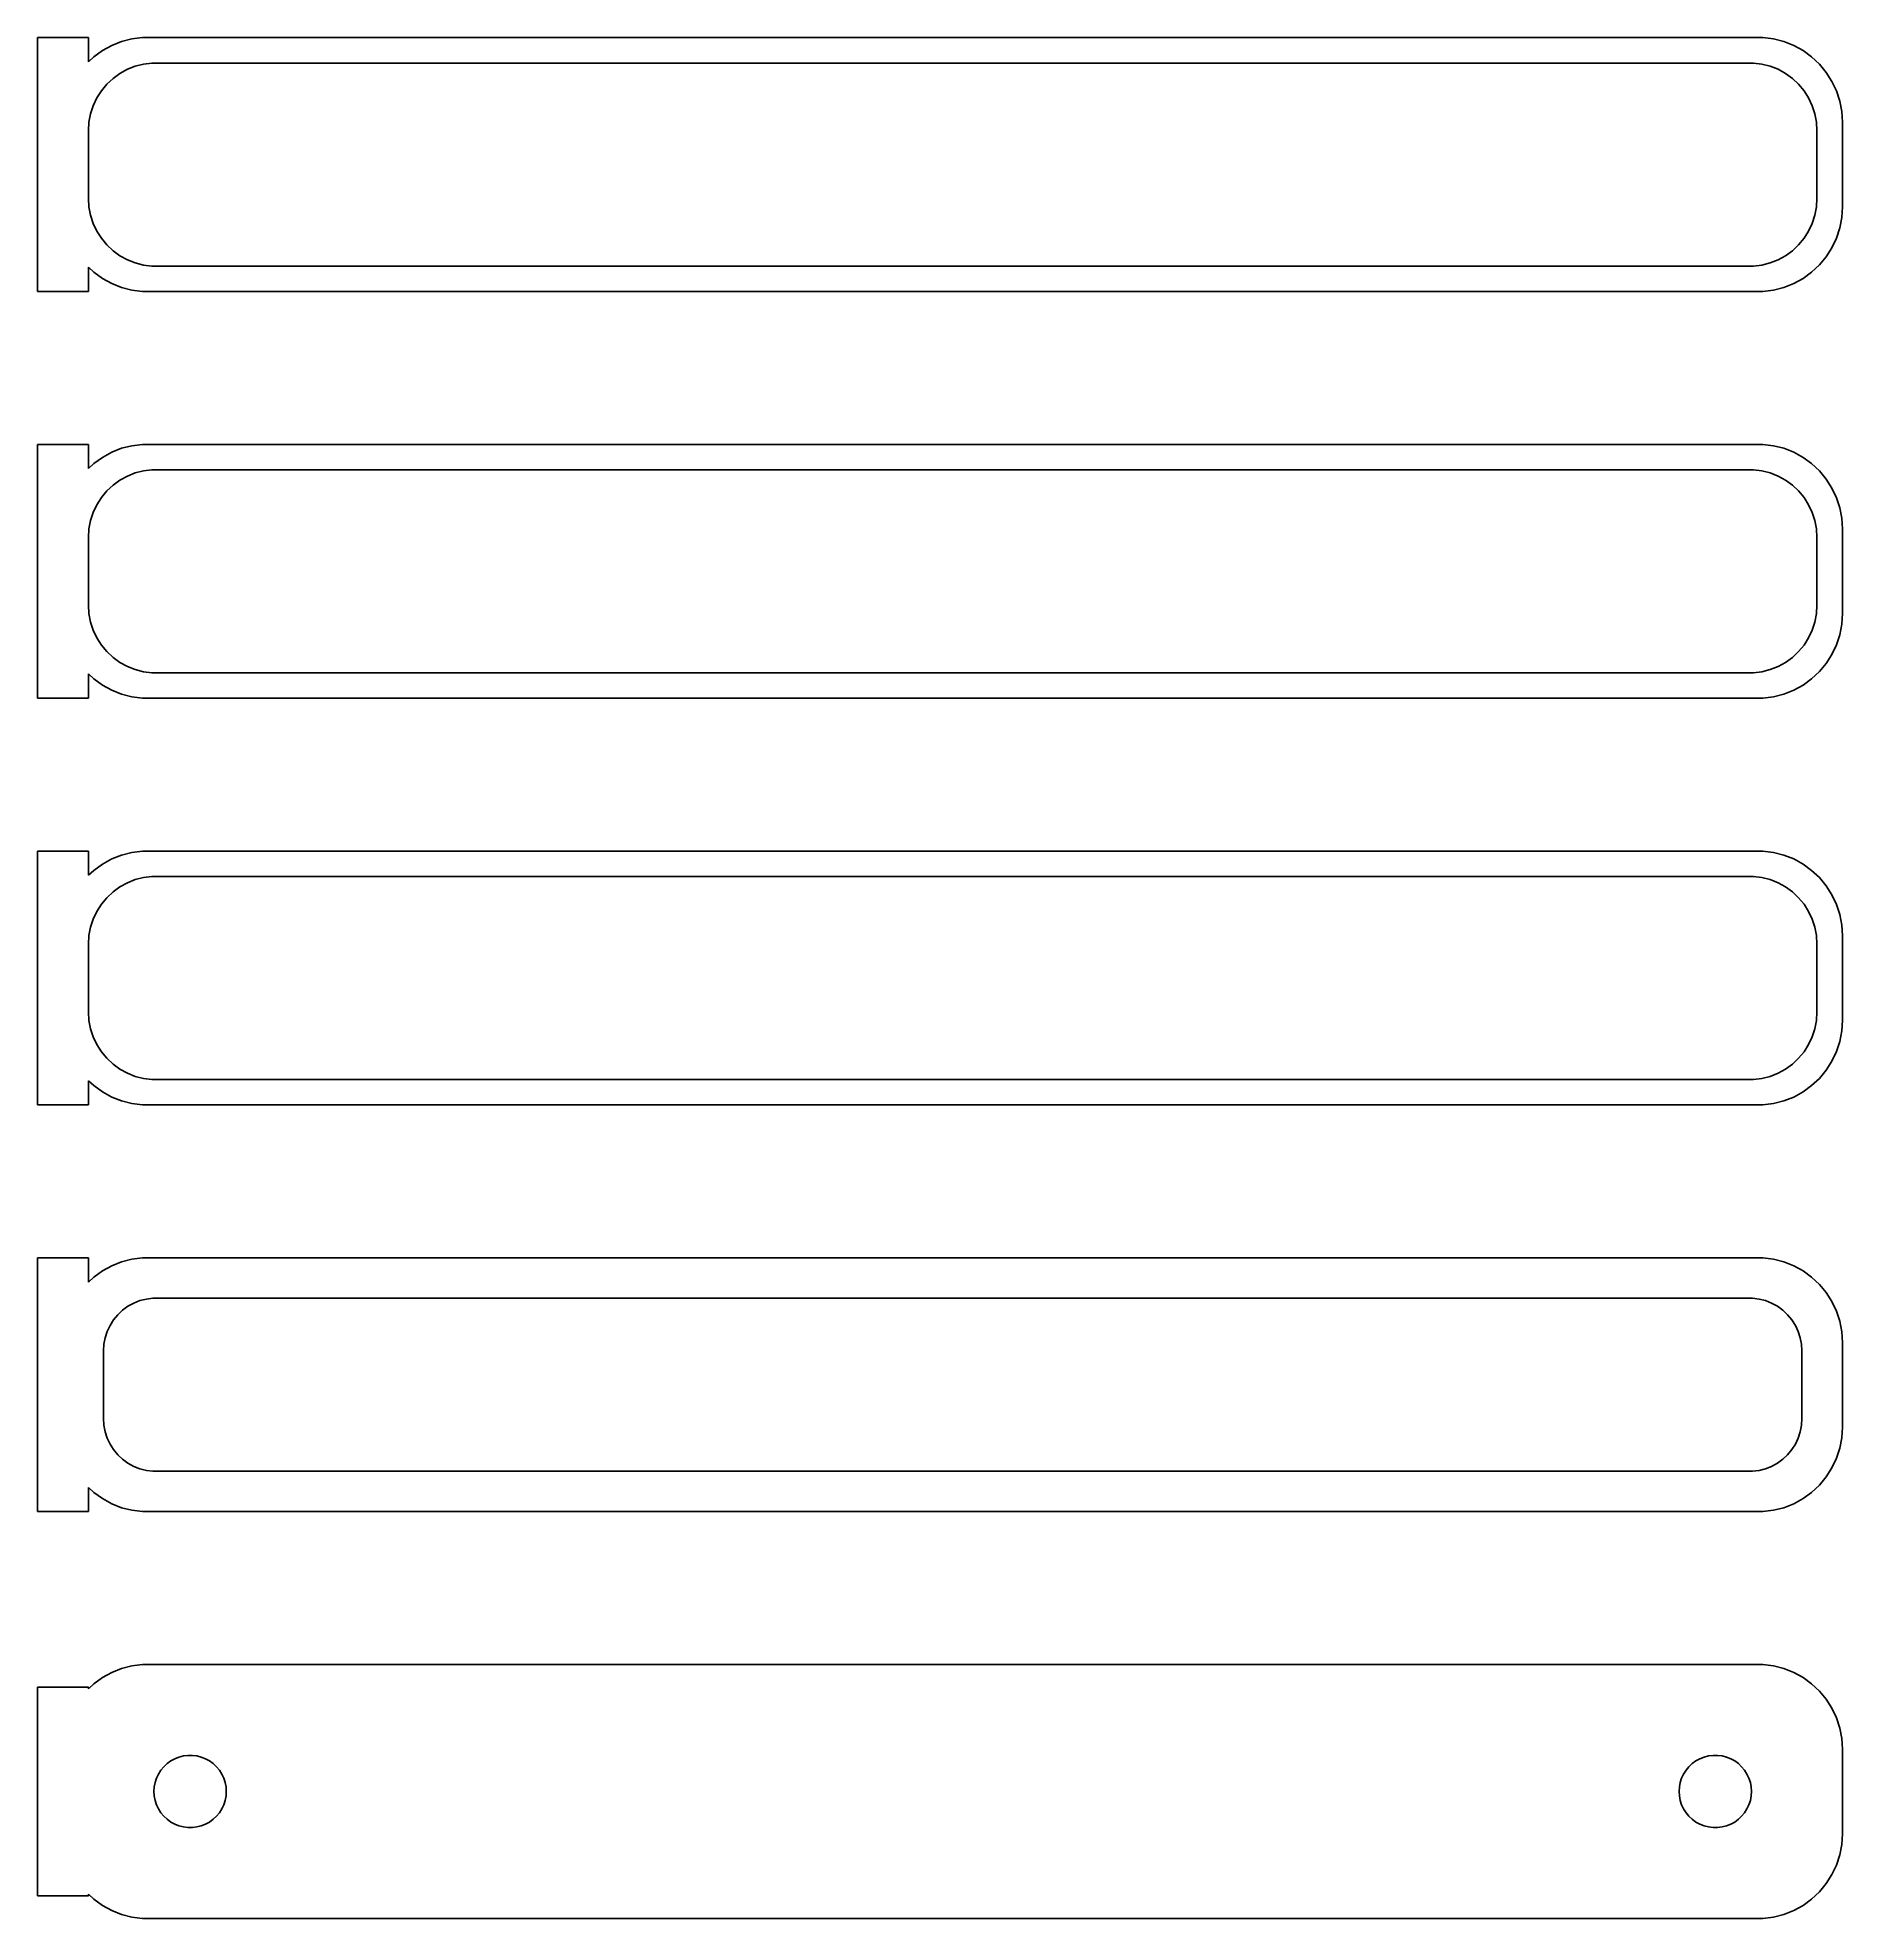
# Model space of a CAD drawing. Header units: metres. Extents: x -54 to 52, y 113 to 223.
import ezdxf

# ---------------------------------------------------------------- set-up
doc = ezdxf.new("R2010")
doc.units = ezdxf.units.M

msp = doc.modelspace()

# ---------------------------------------------------------------- linework, layer by layer
for p, q in [((-51, 223.49), (-54, 223.49)), ((-54, 223.49), (-54, 208.51)), ((-51, 222.059), (-51, 223.49)), ((-49.0451, 223.255), (-49.6289, 223.024)), ((-48.4369, 223.411), (-49.0451, 223.255)), ((-47.8139, 223.49), (-48.4369, 223.411)), ((47.8139, 223.49), (-47.8139, 223.49)), ((48.4369, 223.411), (47.8139, 223.49)), ((49.0451, 223.255), (48.4369, 223.411)), ((49.6289, 223.024), (49.0451, 223.255)), ((-50.6871, 222.353), (-51, 222.059)), ((-50.1791, 222.722), (-50.6871, 222.353)), ((-49.6289, 223.024), (-50.1791, 222.722)), ((-47.7495, 221.929), (-47.2512, 221.992)), ((-47.2512, 221.992), (47.2512, 221.992)), ((47.2512, 221.992), (47.7495, 221.929)), ((50.1791, 222.722), (49.6289, 223.024)), ((50.6871, 222.353), (50.1791, 222.722)), ((51.1448, 221.923), (50.6871, 222.353)), ((-49.9159, 220.738), (-49.5497, 221.082)), ((-49.5497, 221.082), (-49.1433, 221.377)), ((-49.1433, 221.377), (-48.7031, 221.619)), ((-48.7031, 221.619), (-48.2361, 221.804)), ((-48.2361, 221.804), (-47.7495, 221.929)), ((47.7495, 221.929), (48.2361, 221.804)), ((48.2361, 221.804), (48.7031, 221.619)), ((48.7031, 221.619), (49.1433, 221.377)), ((49.1433, 221.377), (49.5497, 221.082)), ((49.5497, 221.082), (49.9159, 220.738)), ((51.5451, 221.439), (51.1448, 221.923)), ((51.8815, 220.909), (51.5451, 221.439)), ((52.1489, 220.341), (51.8815, 220.909)), ((-50.7191, 219.472), (-50.5052, 219.927)), ((-50.5052, 219.927), (-50.2361, 220.351)), ((-50.2361, 220.351), (-49.9159, 220.738)), ((49.9159, 220.738), (50.2361, 220.351)), ((50.2361, 220.351), (50.5052, 219.927)), ((50.5052, 219.927), (50.7191, 219.472)), ((52.3429, 219.743), (52.1489, 220.341)), ((52.4606, 219.127), (52.3429, 219.743)), ((-50.9685, 218.501), (-50.8743, 218.995)), ((-50.8743, 218.995), (-50.7191, 219.472)), ((50.7191, 219.472), (50.8743, 218.995)), ((50.8743, 218.995), (50.9685, 218.501)), ((52.5, 218.5), (52.4606, 219.127)), ((-51, 218), (-50.9685, 218.501)), ((-51, 214), (-51, 218)), ((50.9685, 218.501), (51, 218)), ((51, 218), (51, 214)), ((52.5, 213.5), (52.5, 218.5)), ((-50.9685, 213.499), (-51, 214)), ((-50.8743, 213.005), (-50.9685, 213.499)), ((50.9685, 213.499), (50.8743, 213.005)), ((51, 214), (50.9685, 213.499)), ((52.4606, 212.873), (52.5, 213.5)), ((-50.7191, 212.528), (-50.8743, 213.005)), ((-50.5052, 212.073), (-50.7191, 212.528)), ((-50.2361, 211.649), (-50.5052, 212.073)), ((50.5052, 212.073), (50.2361, 211.649)), ((50.7191, 212.528), (50.5052, 212.073)), ((50.8743, 213.005), (50.7191, 212.528)), ((52.1489, 211.659), (52.3429, 212.257)), ((52.3429, 212.257), (52.4606, 212.873)), ((-49.9159, 211.262), (-50.2361, 211.649)), ((-49.5497, 210.918), (-49.9159, 211.262)), ((-49.1433, 210.623), (-49.5497, 210.918)), ((49.5497, 210.918), (49.1433, 210.623)), ((49.9159, 211.262), (49.5497, 210.918)), ((50.2361, 211.649), (49.9159, 211.262)), ((51.5451, 210.561), (51.8815, 211.091)), ((51.8815, 211.091), (52.1489, 211.659)), ((-51, 209.941), (-50.6871, 209.647)), ((-51, 208.51), (-51, 209.941)), ((-48.7031, 210.381), (-49.1433, 210.623)), ((-48.2361, 210.196), (-48.7031, 210.381)), ((-47.7495, 210.071), (-48.2361, 210.196)), ((-47.2512, 210.008), (-47.7495, 210.071)), ((47.2512, 210.008), (-47.2512, 210.008)), ((47.7495, 210.071), (47.2512, 210.008)), ((48.2361, 210.196), (47.7495, 210.071)), ((48.7031, 210.381), (48.2361, 210.196)), ((49.1433, 210.623), (48.7031, 210.381)), ((50.6871, 209.647), (51.1448, 210.077)), ((51.1448, 210.077), (51.5451, 210.561)), ((-50.6871, 209.647), (-50.1791, 209.278)), ((-50.1791, 209.278), (-49.6289, 208.976)), ((-49.6289, 208.976), (-49.0451, 208.745)), ((-49.0451, 208.745), (-48.4369, 208.589)), ((48.4369, 208.589), (49.0451, 208.745)), ((49.0451, 208.745), (49.6289, 208.976)), ((49.6289, 208.976), (50.1791, 209.278)), ((50.1791, 209.278), (50.6871, 209.647)), ((-54, 208.51), (-51, 208.51)), ((-48.4369, 208.589), (-47.8139, 208.51)), ((-47.8139, 208.51), (47.8139, 208.51)), ((47.8139, 208.51), (48.4369, 208.589)), ((-51, 199.49), (-54, 199.49)), ((-54, 199.49), (-54, 184.51)), ((-51, 198.059), (-51, 199.49)), ((-50.1791, 198.722), (-50.6871, 198.353)), ((-49.6289, 199.024), (-50.1791, 198.722)), ((-49.0451, 199.255), (-49.6289, 199.024)), ((-48.4369, 199.411), (-49.0451, 199.255)), ((-47.8139, 199.49), (-48.4369, 199.411)), ((47.8139, 199.49), (-47.8139, 199.49)), ((48.4369, 199.411), (47.8139, 199.49)), ((49.0451, 199.255), (48.4369, 199.411)), ((49.6289, 199.024), (49.0451, 199.255)), ((50.1791, 198.722), (49.6289, 199.024)), ((50.6871, 198.353), (50.1791, 198.722)), ((-50.6871, 198.353), (-51, 198.059)), ((-49.1433, 197.377), (-48.7031, 197.619)), ((-48.7031, 197.619), (-48.2361, 197.804)), ((-48.2361, 197.804), (-47.7495, 197.929)), ((-47.7495, 197.929), (-47.2512, 197.992)), ((-47.2512, 197.992), (47.2512, 197.992)), ((47.2512, 197.992), (47.7495, 197.929)), ((47.7495, 197.929), (48.2361, 197.804)), ((48.2361, 197.804), (48.7031, 197.619)), ((48.7031, 197.619), (49.1433, 197.377)), ((51.1448, 197.923), (50.6871, 198.353)), ((51.5451, 197.439), (51.1448, 197.923)), ((-50.2361, 196.351), (-49.9159, 196.738)), ((-49.9159, 196.738), (-49.5497, 197.082)), ((-49.5497, 197.082), (-49.1433, 197.377)), ((49.1433, 197.377), (49.5497, 197.082)), ((49.5497, 197.082), (49.9159, 196.738)), ((49.9159, 196.738), (50.2361, 196.351)), ((51.8815, 196.909), (51.5451, 197.439)), ((52.1489, 196.341), (51.8815, 196.909)), ((-50.8743, 194.995), (-50.7191, 195.472)), ((-50.7191, 195.472), (-50.5052, 195.927)), ((-50.5052, 195.927), (-50.2361, 196.351)), ((50.2361, 196.351), (50.5052, 195.927)), ((50.5052, 195.927), (50.7191, 195.472)), ((50.7191, 195.472), (50.8743, 194.995)), ((52.3429, 195.743), (52.1489, 196.341)), ((52.4606, 195.127), (52.3429, 195.743)), ((-51, 194), (-50.9685, 194.501)), ((-50.9685, 194.501), (-50.8743, 194.995)), ((50.8743, 194.995), (50.9685, 194.501)), ((50.9685, 194.501), (51, 194)), ((52.5, 194.5), (52.4606, 195.127)), ((52.5, 189.5), (52.5, 194.5)), ((-51, 190), (-51, 194)), ((51, 194), (51, 190)), ((-50.9685, 189.499), (-51, 190)), ((51, 190), (50.9685, 189.499)), ((-50.8743, 189.005), (-50.9685, 189.499)), ((-50.7191, 188.528), (-50.8743, 189.005)), ((50.8743, 189.005), (50.7191, 188.528)), ((50.9685, 189.499), (50.8743, 189.005)), ((52.3429, 188.257), (52.4606, 188.873)), ((52.4606, 188.873), (52.5, 189.5)), ((-50.5052, 188.073), (-50.7191, 188.528)), ((-50.2361, 187.649), (-50.5052, 188.073)), ((-49.9159, 187.262), (-50.2361, 187.649)), ((50.2361, 187.649), (49.9159, 187.262)), ((50.5052, 188.073), (50.2361, 187.649)), ((50.7191, 188.528), (50.5052, 188.073)), ((51.8815, 187.091), (52.1489, 187.659)), ((52.1489, 187.659), (52.3429, 188.257)), ((-49.5497, 186.918), (-49.9159, 187.262)), ((-49.1433, 186.623), (-49.5497, 186.918)), ((-48.7031, 186.381), (-49.1433, 186.623)), ((49.1433, 186.623), (48.7031, 186.381)), ((49.5497, 186.918), (49.1433, 186.623)), ((49.9159, 187.262), (49.5497, 186.918)), ((51.1448, 186.077), (51.5451, 186.561)), ((51.5451, 186.561), (51.8815, 187.091)), ((-51, 185.941), (-50.6871, 185.647)), ((-51, 184.51), (-51, 185.941)), ((-50.6871, 185.647), (-50.1791, 185.278)), ((-48.2361, 186.196), (-48.7031, 186.381)), ((-47.7495, 186.071), (-48.2361, 186.196)), ((-47.2512, 186.008), (-47.7495, 186.071)), ((47.2512, 186.008), (-47.2512, 186.008)), ((47.7495, 186.071), (47.2512, 186.008)), ((48.2361, 186.196), (47.7495, 186.071)), ((48.7031, 186.381), (48.2361, 186.196)), ((50.1791, 185.278), (50.6871, 185.647)), ((50.6871, 185.647), (51.1448, 186.077)), ((-54, 184.51), (-51, 184.51)), ((-50.1791, 185.278), (-49.6289, 184.976)), ((-49.6289, 184.976), (-49.0451, 184.745)), ((-49.0451, 184.745), (-48.4369, 184.589)), ((-48.4369, 184.589), (-47.8139, 184.51)), ((-47.8139, 184.51), (47.8139, 184.51)), ((47.8139, 184.51), (48.4369, 184.589)), ((48.4369, 184.589), (49.0451, 184.745)), ((49.0451, 184.745), (49.6289, 184.976)), ((49.6289, 184.976), (50.1791, 185.278)), ((-51, 175.49), (-54, 175.49)), ((-54, 175.49), (-54, 160.51)), ((-51, 174.059), (-51, 175.49)), ((-48.4369, 175.411), (-49.0451, 175.255)), ((-47.8139, 175.49), (-48.4369, 175.411)), ((47.8139, 175.49), (-47.8139, 175.49)), ((48.4369, 175.411), (47.8139, 175.49)), ((49.0451, 175.255), (48.4369, 175.411)), ((-50.6871, 174.353), (-51, 174.059)), ((-50.1791, 174.722), (-50.6871, 174.353)), ((-49.6289, 175.024), (-50.1791, 174.722)), ((-49.0451, 175.255), (-49.6289, 175.024)), ((49.6289, 175.024), (49.0451, 175.255)), ((50.1791, 174.722), (49.6289, 175.024)), ((50.6871, 174.353), (50.1791, 174.722)), ((51.1448, 173.923), (50.6871, 174.353)), ((-49.5497, 173.082), (-49.1433, 173.377)), ((-49.1433, 173.377), (-48.7031, 173.619)), ((-48.7031, 173.619), (-48.2361, 173.804)), ((-48.2361, 173.804), (-47.7495, 173.929)), ((-47.7495, 173.929), (-47.2512, 173.992)), ((-47.2512, 173.992), (47.2512, 173.992)), ((47.2512, 173.992), (47.7495, 173.929)), ((47.7495, 173.929), (48.2361, 173.804)), ((48.2361, 173.804), (48.7031, 173.619)), ((48.7031, 173.619), (49.1433, 173.377)), ((49.1433, 173.377), (49.5497, 173.082)), ((51.5451, 173.439), (51.1448, 173.923)), ((51.8815, 172.909), (51.5451, 173.439)), ((-50.5052, 171.927), (-50.2361, 172.351)), ((-50.2361, 172.351), (-49.9159, 172.738)), ((-49.9159, 172.738), (-49.5497, 173.082)), ((49.5497, 173.082), (49.9159, 172.738)), ((49.9159, 172.738), (50.2361, 172.351)), ((50.2361, 172.351), (50.5052, 171.927)), ((52.1489, 172.341), (51.8815, 172.909)), ((52.3429, 171.743), (52.1489, 172.341)), ((-50.9685, 170.501), (-50.8743, 170.995)), ((-50.8743, 170.995), (-50.7191, 171.472)), ((-50.7191, 171.472), (-50.5052, 171.927)), ((50.5052, 171.927), (50.7191, 171.472)), ((50.7191, 171.472), (50.8743, 170.995)), ((50.8743, 170.995), (50.9685, 170.501)), ((52.4606, 171.127), (52.3429, 171.743)), ((52.5, 170.5), (52.4606, 171.127)), ((-51, 170), (-50.9685, 170.501)), ((-51, 166), (-51, 170)), ((50.9685, 170.501), (51, 170)), ((51, 170), (51, 166)), ((52.5, 165.5), (52.5, 170.5)), ((-50.9685, 165.499), (-51, 166)), ((-50.8743, 165.005), (-50.9685, 165.499)), ((50.9685, 165.499), (50.8743, 165.005)), ((51, 166), (50.9685, 165.499)), ((52.4606, 164.873), (52.5, 165.5)), ((-50.7191, 164.528), (-50.8743, 165.005)), ((-50.5052, 164.073), (-50.7191, 164.528)), ((50.7191, 164.528), (50.5052, 164.073)), ((50.8743, 165.005), (50.7191, 164.528)), ((52.1489, 163.659), (52.3429, 164.257)), ((52.3429, 164.257), (52.4606, 164.873)), ((-50.2361, 163.649), (-50.5052, 164.073)), ((-49.9159, 163.262), (-50.2361, 163.649)), ((-49.5497, 162.918), (-49.9159, 163.262)), ((49.9159, 163.262), (49.5497, 162.918)), ((50.2361, 163.649), (49.9159, 163.262)), ((50.5052, 164.073), (50.2361, 163.649)), ((51.8815, 163.091), (52.1489, 163.659)), ((-49.1433, 162.623), (-49.5497, 162.918)), ((-48.7031, 162.381), (-49.1433, 162.623)), ((-48.2361, 162.196), (-48.7031, 162.381)), ((-47.7495, 162.071), (-48.2361, 162.196)), ((-47.2512, 162.008), (-47.7495, 162.071)), ((47.7495, 162.071), (47.2512, 162.008)), ((48.2361, 162.196), (47.7495, 162.071)), ((48.7031, 162.381), (48.2361, 162.196)), ((49.1433, 162.623), (48.7031, 162.381)), ((49.5497, 162.918), (49.1433, 162.623)), ((50.6871, 161.647), (51.1448, 162.077)), ((51.1448, 162.077), (51.5451, 162.561)), ((51.5451, 162.561), (51.8815, 163.091)), ((-51, 161.941), (-50.6871, 161.647)), ((-51, 160.51), (-51, 161.941)), ((-50.6871, 161.647), (-50.1791, 161.278)), ((-50.1791, 161.278), (-49.6289, 160.976)), ((-49.6289, 160.976), (-49.0451, 160.745)), ((47.2512, 162.008), (-47.2512, 162.008)), ((49.0451, 160.745), (49.6289, 160.976)), ((49.6289, 160.976), (50.1791, 161.278)), ((50.1791, 161.278), (50.6871, 161.647)), ((-54, 160.51), (-51, 160.51)), ((-49.0451, 160.745), (-48.4369, 160.589)), ((-48.4369, 160.589), (-47.8139, 160.51)), ((-47.8139, 160.51), (47.8139, 160.51)), ((47.8139, 160.51), (48.4369, 160.589)), ((48.4369, 160.589), (49.0451, 160.745)), ((-51, 151.479), (-54, 151.479)), ((-54, 151.479), (-54, 136.521)), ((-51, 150.059), (-51, 151.479)), ((-49.6289, 151.024), (-50.1791, 150.722)), ((-49.0451, 151.255), (-49.6289, 151.024)), ((-48.4369, 151.411), (-49.0451, 151.255)), ((-47.8139, 151.49), (-48.4369, 151.411)), ((47.8139, 151.49), (-47.8139, 151.49)), ((48.4369, 151.411), (47.8139, 151.49)), ((49.0451, 151.255), (48.4369, 151.411)), ((49.6289, 151.024), (49.0451, 151.255)), ((50.1791, 150.722), (49.6289, 151.024)), ((-50.6871, 150.353), (-51, 150.059)), ((-50.1791, 150.722), (-50.6871, 150.353)), ((50.6871, 150.353), (50.1791, 150.722)), ((51.1448, 149.923), (50.6871, 150.353)), ((51.5451, 149.439), (51.1448, 149.923)), ((-48.668, 148.628), (-48.3254, 148.817)), ((-48.3254, 148.817), (-47.9619, 148.961)), ((-47.9619, 148.961), (-47.5833, 149.058)), ((-47.5833, 149.058), (-47.1954, 149.107)), ((-47.1954, 149.107), (47.1954, 149.107)), ((47.1954, 149.107), (47.5833, 149.058)), ((47.5833, 149.058), (47.9619, 148.961)), ((47.9619, 148.961), (48.3254, 148.817)), ((48.3254, 148.817), (48.668, 148.628)), ((51.8815, 148.909), (51.5451, 149.439)), ((52.1489, 148.341), (51.8815, 148.909)), ((-49.7279, 147.5), (-49.5184, 147.83)), ((-49.5184, 147.83), (-49.2692, 148.131)), ((-49.2692, 148.131), (-48.9842, 148.399)), ((-48.9842, 148.399), (-48.668, 148.628)), ((48.668, 148.628), (48.9842, 148.399)), ((48.9842, 148.399), (49.2692, 148.131)), ((49.2692, 148.131), (49.5184, 147.83)), ((49.5184, 147.83), (49.7279, 147.5)), ((52.3429, 147.743), (52.1489, 148.341)), ((52.4606, 147.127), (52.3429, 147.743)), ((-50.0884, 146.39), (-50.0151, 146.774)), ((-50.0151, 146.774), (-49.8943, 147.146)), ((-49.8943, 147.146), (-49.7279, 147.5)), ((49.7279, 147.5), (49.8943, 147.146)), ((49.8943, 147.146), (50.0151, 146.774)), ((50.0151, 146.774), (50.0884, 146.39)), ((52.5, 146.5), (52.4606, 147.127)), ((52.5, 141.5), (52.5, 146.5)), ((-50.1129, 146), (-50.0884, 146.39)), ((-50.1129, 142), (-50.1129, 146)), ((50.0884, 146.39), (50.1129, 146)), ((50.1129, 146), (50.1129, 142)), ((-50.0884, 141.61), (-50.1129, 142)), ((-50.0151, 141.226), (-50.0884, 141.61)), ((-49.8943, 140.854), (-50.0151, 141.226)), ((50.0151, 141.226), (49.8943, 140.854)), ((50.0884, 141.61), (50.0151, 141.226)), ((50.1129, 142), (50.0884, 141.61)), ((52.4606, 140.873), (52.5, 141.5)), ((-49.7279, 140.5), (-49.8943, 140.854)), ((-49.5184, 140.17), (-49.7279, 140.5)), ((-49.2692, 139.869), (-49.5184, 140.17)), ((-48.9842, 139.601), (-49.2692, 139.869)), ((49.2692, 139.869), (48.9842, 139.601)), ((49.5184, 140.17), (49.2692, 139.869)), ((49.7279, 140.5), (49.5184, 140.17)), ((49.8943, 140.854), (49.7279, 140.5)), ((52.1489, 139.659), (52.3429, 140.257)), ((52.3429, 140.257), (52.4606, 140.873)), ((-48.668, 139.372), (-48.9842, 139.601)), ((-48.3254, 139.183), (-48.668, 139.372)), ((-47.9619, 139.039), (-48.3254, 139.183)), ((-47.5833, 138.942), (-47.9619, 139.039)), ((-47.1954, 138.893), (-47.5833, 138.942)), ((47.1954, 138.893), (-47.1954, 138.893)), ((47.5833, 138.942), (47.1954, 138.893)), ((47.9619, 139.039), (47.5833, 138.942)), ((48.3254, 139.183), (47.9619, 139.039)), ((48.668, 139.372), (48.3254, 139.183)), ((48.9842, 139.601), (48.668, 139.372)), ((51.5451, 138.561), (51.8815, 139.091)), ((51.8815, 139.091), (52.1489, 139.659)), ((-51, 136.521), (-51, 137.941)), ((-51, 137.941), (-50.6871, 137.647)), ((-50.6871, 137.647), (-50.1791, 137.278)), ((50.1791, 137.278), (50.6871, 137.647)), ((50.6871, 137.647), (51.1448, 138.077)), ((51.1448, 138.077), (51.5451, 138.561)), ((-54, 136.521), (-51, 136.521)), ((-50.1791, 137.278), (-49.6289, 136.976)), ((-49.6289, 136.976), (-49.0451, 136.745)), ((-49.0451, 136.745), (-48.4369, 136.589)), ((-48.4369, 136.589), (-47.8139, 136.51)), ((-47.8139, 136.51), (47.8139, 136.51)), ((47.8139, 136.51), (48.4369, 136.589)), ((48.4369, 136.589), (49.0451, 136.745)), ((49.0451, 136.745), (49.6289, 136.976)), ((49.6289, 136.976), (50.1791, 137.278)), ((-50.1791, 126.722), (-50.6871, 126.353)), ((-49.6289, 127.024), (-50.1791, 126.722)), ((-49.0451, 127.255), (-49.6289, 127.024)), ((-48.4369, 127.411), (-49.0451, 127.255)), ((-47.8139, 127.49), (-48.4369, 127.411)), ((47.8139, 127.49), (-47.8139, 127.49)), ((48.4369, 127.411), (47.8139, 127.49)), ((49.0451, 127.255), (48.4369, 127.411)), ((49.6289, 127.024), (49.0451, 127.255)), ((50.1791, 126.722), (49.6289, 127.024)), ((50.6871, 126.353), (50.1791, 126.722)), ((-51, 126.153), (-54, 126.153)), ((-54, 126.153), (-54, 113.847)), ((-50.6871, 126.353), (-51, 126.059)), ((-51, 126.059), (-51, 126.153)), ((51.1448, 125.923), (50.6871, 126.353)), ((51.5451, 125.439), (51.1448, 125.923)), ((51.8815, 124.909), (51.5451, 125.439)), ((52.1489, 124.341), (51.8815, 124.909)), ((52.3429, 123.743), (52.1489, 124.341)), ((52.4606, 123.127), (52.3429, 123.743)), ((-45.6598, 122.031), (-45.4001, 122.097)), ((-45.4001, 122.097), (-45.1341, 122.131)), ((-45.1341, 122.131), (-44.8659, 122.131)), ((-44.8659, 122.131), (-44.5999, 122.097)), ((-44.5999, 122.097), (-44.3401, 122.031)), ((44.3401, 122.031), (44.5999, 122.097)), ((44.5999, 122.097), (44.8659, 122.131)), ((44.8659, 122.131), (45.1341, 122.131)), ((45.1341, 122.131), (45.4001, 122.097)), ((45.4001, 122.097), (45.6598, 122.031)), ((52.5, 122.5), (52.4606, 123.127)), ((52.5, 117.5), (52.5, 122.5)), ((-46.9853, 120.786), (-46.8712, 121.029)), ((-46.8712, 121.029), (-46.7275, 121.255)), ((-46.7275, 121.255), (-46.5565, 121.462)), ((-46.5565, 121.462), (-46.3611, 121.645)), ((-46.3611, 121.645), (-46.1441, 121.803)), ((-46.1441, 121.803), (-45.9092, 121.932)), ((-45.9092, 121.932), (-45.6598, 122.031)), ((-44.3401, 122.031), (-44.0908, 121.932)), ((-44.0908, 121.932), (-43.8559, 121.803)), ((-43.8559, 121.803), (-43.6389, 121.645)), ((-43.6389, 121.645), (-43.4434, 121.462)), ((-43.4434, 121.462), (-43.2725, 121.255)), ((-43.2725, 121.255), (-43.1288, 121.029)), ((-43.1288, 121.029), (-43.0146, 120.786)), ((43.0146, 120.786), (43.1288, 121.029)), ((43.1288, 121.029), (43.2725, 121.255)), ((43.2725, 121.255), (43.4434, 121.462)), ((43.4434, 121.462), (43.6389, 121.645)), ((43.6389, 121.645), (43.8559, 121.803)), ((43.8559, 121.803), (44.0908, 121.932)), ((44.0908, 121.932), (44.3401, 122.031)), ((45.6598, 122.031), (45.9092, 121.932)), ((45.9092, 121.932), (46.1441, 121.803)), ((46.1441, 121.803), (46.3611, 121.645)), ((46.3611, 121.645), (46.5565, 121.462)), ((46.5565, 121.462), (46.7275, 121.255)), ((46.7275, 121.255), (46.8712, 121.029)), ((46.8712, 121.029), (46.9853, 120.786)), ((-47.1353, 120), (-47.1185, 120.268)), ((-47.1185, 119.732), (-47.1353, 120)), ((-47.1185, 120.268), (-47.0682, 120.531)), ((-47.0682, 120.531), (-46.9853, 120.786)), ((-43.0146, 120.786), (-42.9318, 120.531)), ((-42.9318, 120.531), (-42.8815, 120.268)), ((-42.8815, 120.268), (-42.8647, 120)), ((-42.8647, 120), (-42.8815, 119.732)), ((42.8647, 120), (42.8815, 120.268)), ((42.8815, 119.732), (42.8647, 120)), ((42.8815, 120.268), (42.9318, 120.531)), ((42.9318, 120.531), (43.0146, 120.786)), ((46.9853, 120.786), (47.0682, 120.531)), ((47.0682, 120.531), (47.1185, 120.268)), ((47.1185, 120.268), (47.1353, 120)), ((47.1353, 120), (47.1185, 119.732)), ((-47.0682, 119.469), (-47.1185, 119.732)), ((-46.9853, 119.214), (-47.0682, 119.469)), ((-46.8712, 118.971), (-46.9853, 119.214)), ((-46.7275, 118.745), (-46.8712, 118.971)), ((-43.1288, 118.971), (-43.2725, 118.745)), ((-43.0146, 119.214), (-43.1288, 118.971)), ((-42.9318, 119.469), (-43.0146, 119.214)), ((-42.8815, 119.732), (-42.9318, 119.469)), ((42.9318, 119.469), (42.8815, 119.732)), ((43.0146, 119.214), (42.9318, 119.469)), ((43.1288, 118.971), (43.0146, 119.214)), ((43.2725, 118.745), (43.1288, 118.971)), ((46.8712, 118.971), (46.7275, 118.745)), ((46.9853, 119.214), (46.8712, 118.971)), ((47.0682, 119.469), (46.9853, 119.214)), ((47.1185, 119.732), (47.0682, 119.469)), ((-46.5565, 118.538), (-46.7275, 118.745)), ((-46.3611, 118.355), (-46.5565, 118.538)), ((-46.1441, 118.197), (-46.3611, 118.355)), ((-45.9092, 118.068), (-46.1441, 118.197)), ((-45.6598, 117.969), (-45.9092, 118.068)), ((-45.4001, 117.903), (-45.6598, 117.969)), ((-45.1341, 117.869), (-45.4001, 117.903)), ((-44.8659, 117.869), (-45.1341, 117.869)), ((-44.5999, 117.903), (-44.8659, 117.869)), ((-44.3401, 117.969), (-44.5999, 117.903)), ((-44.0908, 118.068), (-44.3401, 117.969)), ((-43.8559, 118.197), (-44.0908, 118.068)), ((-43.6389, 118.355), (-43.8559, 118.197)), ((-43.4434, 118.538), (-43.6389, 118.355)), ((-43.2725, 118.745), (-43.4434, 118.538)), ((43.4434, 118.538), (43.2725, 118.745)), ((43.6389, 118.355), (43.4434, 118.538)), ((43.8559, 118.197), (43.6389, 118.355)), ((44.0908, 118.068), (43.8559, 118.197)), ((44.3401, 117.969), (44.0908, 118.068)), ((44.5999, 117.903), (44.3401, 117.969)), ((44.8659, 117.869), (44.5999, 117.903)), ((45.1341, 117.869), (44.8659, 117.869)), ((45.4001, 117.903), (45.1341, 117.869)), ((45.6598, 117.969), (45.4001, 117.903)), ((45.9092, 118.068), (45.6598, 117.969)), ((46.1441, 118.197), (45.9092, 118.068)), ((46.3611, 118.355), (46.1441, 118.197)), ((46.5565, 118.538), (46.3611, 118.355)), ((46.7275, 118.745), (46.5565, 118.538)), ((52.3429, 116.257), (52.4606, 116.873)), ((52.4606, 116.873), (52.5, 117.5)), ((51.8815, 115.091), (52.1489, 115.659)), ((52.1489, 115.659), (52.3429, 116.257)), ((51.1448, 114.077), (51.5451, 114.561)), ((51.5451, 114.561), (51.8815, 115.091)), ((-54, 113.847), (-51, 113.847)), ((-51, 113.847), (-51, 113.941)), ((-51, 113.941), (-50.6871, 113.647)), ((-50.6871, 113.647), (-50.1791, 113.278)), ((-50.1791, 113.278), (-49.6289, 112.976)), ((49.6289, 112.976), (50.1791, 113.278)), ((50.1791, 113.278), (50.6871, 113.647)), ((50.6871, 113.647), (51.1448, 114.077)), ((-49.6289, 112.976), (-49.0451, 112.745)), ((-49.0451, 112.745), (-48.4369, 112.589)), ((-48.4369, 112.589), (-47.8139, 112.51)), ((-47.8139, 112.51), (47.8139, 112.51)), ((47.8139, 112.51), (48.4369, 112.589)), ((48.4369, 112.589), (49.0451, 112.745)), ((49.0451, 112.745), (49.6289, 112.976))]:
    msp.add_line(p, q)

doc.saveas('drawing.dxf')
